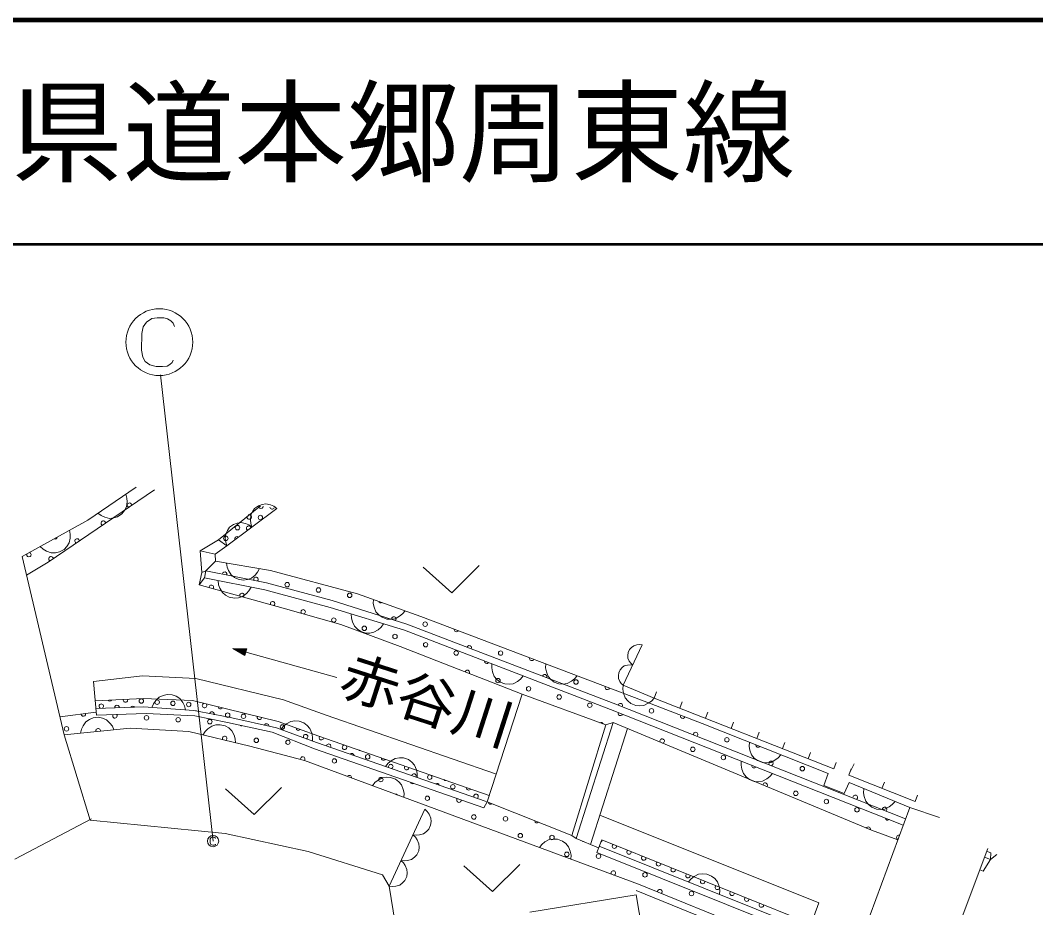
# Model space of a CAD drawing. Units: millimetres, scale not verified. Extents: x 40000 to 680000, y 20000 to 380000.
# Drawn here: x 227162 to 272480, y 340378 to 380000 of the extents above; entities that cross this region are included whole.
import ezdxf
from ezdxf.enums import TextEntityAlignment as Align

# ---------------------------------------------------------------- set-up
doc = ezdxf.new("R2010")
doc.units = ezdxf.units.MM
doc.header["$LTSCALE"] = 1000
doc.linetypes.add('USER5', pattern=[1, 0.5, -0.5])
for name, color, linetype, lineweight in [('M-TTL', 2, 'Continuous', 140), ('M-TTL-LINE', 7, 'Continuous', 50), ('S-BGD', 1, 'Continuous', 13)]:
    doc.layers.add(name, color=color, linetype=linetype, lineweight=lineweight)
doc.layers.add('M-TTL-TXT', color=7, linetype='Continuous')
doc.styles.add('ＭＳ ゴシック', font='')
doc.styles.get('ＭＳ ゴシック').set_extended_font_data('MS Gothic')

msp = doc.modelspace()

# ---------------------------------------------------------------- linework, layer by layer
at = {"layer": 'M-TTL'}
msp.add_line((680000, 380000), (40000, 380000), dxfattribs=at)
at = {"layer": 'M-TTL-LINE'}
msp.add_line((40000, 370000), (680000, 370000), dxfattribs=at)
at = {"layer": 'S-BGD'}
for p, q in [((233040, 366679), (232797, 366519)), ((233273, 366720), (233040, 366679)), ((233566, 366715), (233273, 366720)), ((233737, 366667), (233566, 366715)), ((233878, 366582), (233737, 366667)), ((232651, 366311), (232585, 366012)), ((232797, 366519), (232651, 366311)), ((233981, 366475), (233878, 366582)), ((234039, 366331), (233981, 366475)), ((232585, 366012), (232572, 365278)), ((232572, 365278), (232626, 364962)), ((232626, 364962), (232736, 364772)), ((233942, 364720), (233989, 364824)), ((232736, 364772), (232950, 364611)), ((232950, 364611), (233219, 364546)), ((233219, 364546), (233504, 364541)), ((233504, 364541), (233722, 364559)), ((233722, 364559), (233836, 364625)), ((233836, 364625), (233942, 364720)), ((235767, 343352), (233426, 364175)), ((233148, 359034), (228411, 355808)), ((230170, 357683), (232329, 359157)), ((231869, 358843), (231917, 358667)), ((231925, 358495), (231900, 358279)), ((231917, 358667), (231925, 358495)), ((231815, 358111), (231699, 357969)), ((231900, 358279), (231815, 358111)), ((236381, 356542), (238615, 358209)), ((236873, 357499), (237876, 358321)), ((237520, 358057), (237447, 357898)), ((237620, 358197), (237520, 358057)), ((237793, 358326), (237620, 358197)), ((237956, 358382), (237793, 358326)), ((238128, 358407), (237956, 358382)), ((238329, 358365), (238128, 358407)), ((238477, 358306), (238329, 358365)), ((238615, 358209), (238477, 358306)), ((227244, 356054), (230170, 357683)), ((230774, 357886), (230630, 357997)), ((230931, 357816), (230774, 357886)), ((231145, 357763), (230931, 357816)), ((231332, 357781), (231145, 357763)), ((231507, 357837), (231332, 357781)), ((231699, 357969), (231507, 357837)), ((237012, 357573), (236839, 357549)), ((237212, 357532), (237012, 357573)), ((237447, 357898), (237430, 357694)), ((237430, 357694), (237447, 357537)), ((229363, 357233), (229394, 357053)), ((236015, 356806), (236873, 357499)), ((236403, 357224), (236330, 357065)), ((236503, 357363), (236403, 357224)), ((236676, 357493), (236503, 357363)), ((236839, 357549), (236676, 357493)), ((237360, 357473), (237212, 357532)), ((237498, 357376), (237360, 357473)), ((237447, 357537), (237498, 357376)), ((229342, 356668), (229242, 356509)), ((229387, 356882), (229342, 356668)), ((229394, 357053), (229387, 356882)), ((235190, 356317), (236015, 356806)), ((236381, 356542), (236015, 356806)), ((236330, 357065), (236313, 356861)), ((236313, 356861), (236330, 356704)), ((236330, 356704), (236381, 356542)), ((228185, 356380), (228052, 356503)), ((228335, 356296), (228185, 356380)), ((228543, 356223), (228335, 356296)), ((228731, 356225), (228543, 356223)), ((228910, 356264), (228731, 356225)), ((229114, 356378), (228910, 356264)), ((229242, 356509), (229114, 356378)), ((235190, 356317), (235861, 356163)), ((235260, 355343), (235190, 356317)), ((235861, 356163), (236381, 356542)), ((229126, 348091), (227244, 356054)), ((228411, 355808), (227440, 355226)), ((235878, 355850), (235445, 355424)), ((235878, 355850), (235861, 356163)), ((238329, 355434), (235878, 355850)), ((236391, 355588), (236364, 355768)), ((235140, 354796), (235260, 355343)), ((235445, 355424), (235260, 355343)), ((235445, 355424), (235381, 355101)), ((238144, 354888), (235445, 355424)), ((236455, 355429), (236391, 355588)), ((236572, 355242), (236455, 355429)), ((237755, 355356), (237642, 355227)), ((237843, 355516), (237755, 355356)), ((242215, 354399), (238329, 355434)), ((245149, 355590), (246428, 354440)), ((246428, 354440), (247648, 355651)), ((235381, 355101), (235140, 354796)), ((238069, 354566), (235381, 355101)), ((236011, 354799), (235989, 354980)), ((236719, 355125), (236572, 355242)), ((236884, 355044), (236719, 355125)), ((237113, 355005), (236884, 355044)), ((237296, 355027), (237113, 355005)), ((237474, 355088), (237296, 355027)), ((237642, 355227), (237474, 355088)), ((241086, 354097), (238144, 354888)), ((235140, 354796), (238899, 353750)), ((236070, 354638), (236011, 354799)), ((236182, 354448), (236070, 354638)), ((236326, 354328), (236182, 354448)), ((237251, 354404), (237079, 354270)), ((237368, 354530), (237251, 354404)), ((237460, 354687), (237368, 354530)), ((240994, 353780), (238069, 354566)), ((245041, 353387), (242215, 354399)), ((236489, 354242), (236326, 354328)), ((236717, 354196), (236489, 354242)), ((236900, 354213), (236717, 354196)), ((237079, 354270), (236900, 354213)), ((244419, 353043), (241086, 354097)), ((242917, 353965), (242922, 354146)), ((242952, 353797), (242917, 353965)), ((238899, 353750), (241474, 353024)), ((244311, 352763), (240994, 353780)), ((241939, 353310), (241936, 353491)), ((243034, 353592), (242952, 353797)), ((243159, 353452), (243034, 353592)), ((244220, 353498), (244086, 353391)), ((244334, 353640), (244220, 353498)), ((241982, 353144), (241939, 353310)), ((242073, 352943), (241982, 353144)), ((243308, 353343), (243159, 353452)), ((243370, 353052), (243262, 352904)), ((243526, 353264), (243308, 353343)), ((243710, 353254), (243526, 353264)), ((243896, 353283), (243710, 353254)), ((244086, 353391), (243896, 353283)), ((253619, 349506), (244419, 353043)), ((245041, 353387), (255324, 349485)), ((241474, 353024), (244123, 352040)), ((242205, 352809), (242073, 352943)), ((242358, 352707), (242205, 352809)), ((242580, 352639), (242358, 352707)), ((242764, 352637), (242580, 352639)), ((242948, 352675), (242764, 352637)), ((243133, 352791), (242948, 352675)), ((243262, 352904), (243133, 352791)), ((253510, 349227), (244311, 352763)), ((254793, 352127), (254680, 352113)), ((254913, 352112), (254793, 352127)), ((241283, 350656), (236651, 351947)), ((236651, 351947), (237188, 351641)), ((237269, 351930), (236651, 351947)), ((236710, 351930), (237248, 351913)), ((237180, 351667), (236711, 351930)), ((236769, 351914), (237221, 351897)), ((237164, 351695), (236769, 351914)), ((236827, 351898), (237193, 351881)), ((237149, 351722), (236827, 351898)), ((236886, 351881), (237165, 351866)), ((237133, 351750), (236886, 351881)), ((236944, 351865), (237138, 351850)), ((237117, 351778), (236944, 351865)), ((237106, 351820), (237003, 351849)), ((237003, 351849), (237110, 351834)), ((237102, 351806), (237003, 351849)), ((237110, 351834), (237102, 351806)), ((237138, 351850), (237117, 351778)), ((237165, 351866), (237133, 351750)), ((237193, 351881), (237149, 351722)), ((237221, 351897), (237164, 351695)), ((237248, 351913), (237180, 351667)), ((237188, 351641), (237269, 351930)), ((249563, 349917), (244123, 352040)), ((254913, 352112), (254073, 350308)), ((254292, 351768), (254276, 351646)), ((254357, 351907), (254292, 351768)), ((254440, 351998), (254357, 351907)), ((254540, 352072), (254440, 351998)), ((254680, 352113), (254540, 352072)), ((248201, 351083), (248211, 351264)), ((250608, 351083), (250617, 351264)), ((254374, 351225), (254260, 351211)), ((254276, 351646), (254284, 351521)), ((254284, 351521), (254342, 351387)), ((254342, 351387), (254406, 351295)), ((254493, 351210), (254374, 351225)), ((254406, 351295), (254493, 351210)), ((248233, 350914), (248201, 351083)), ((248310, 350707), (248233, 350914)), ((250640, 350914), (250608, 351083)), ((250718, 350708), (250640, 350914)), ((253872, 350866), (253856, 350744)), ((253937, 351005), (253872, 350866)), ((254020, 351096), (253937, 351005)), ((254120, 351170), (254020, 351096)), ((254260, 351211), (254120, 351170)), ((230431, 350473), (232610, 350724)), ((230431, 350473), (230563, 348976)), ((232610, 350724), (234997, 350618)), ((234997, 350618), (238903, 349656)), ((248432, 350564), (248310, 350707)), ((248577, 350452), (248432, 350564)), ((248794, 350369), (248577, 350452)), ((248978, 350354), (248794, 350369)), ((249164, 350379), (248978, 350354)), ((249356, 350482), (249164, 350379)), ((249493, 350586), (249356, 350482)), ((249611, 350726), (249493, 350586)), ((250840, 350565), (250718, 350708)), ((250986, 350453), (250840, 350565)), ((251203, 350371), (250986, 350453)), ((251387, 350357), (251203, 350371)), ((251573, 350382), (251387, 350357)), ((251765, 350486), (251573, 350382)), ((251901, 350591), (251765, 350486)), ((252018, 350731), (251901, 350591)), ((253856, 350744), (253864, 350619)), ((253864, 350619), (253922, 350485)), ((253922, 350485), (253986, 350393)), ((253986, 350393), (254073, 350308)), ((254073, 350308), (254059, 350129)), ((254073, 350308), (255447, 349741)), ((233362, 349782), (233533, 349860)), ((233533, 349860), (233713, 349900)), ((233713, 349900), (233945, 349883)), ((233945, 349883), (234117, 349818)), ((249563, 349917), (247999, 345106)), ((253295, 348542), (249563, 349917)), ((254059, 350129), (254087, 349961)), ((254087, 349961), (254158, 349755)), ((255447, 349741), (255557, 350020)), ((230523, 349613), (232645, 349721)), ((232645, 349721), (234854, 349624)), ((233036, 349320), (233108, 349488)), ((233108, 349488), (233208, 349627)), ((233208, 349627), (233362, 349782)), ((234117, 349818), (234275, 349717)), ((234275, 349717), (234409, 349542)), ((234409, 349542), (234488, 349389)), ((234854, 349624), (238664, 348685)), ((238903, 349656), (240815, 348976)), ((253619, 349506), (266673, 344343)), ((254158, 349755), (254275, 349610)), ((254275, 349610), (254415, 349492)), ((254415, 349492), (254628, 349404)), ((254628, 349404), (254811, 349389)), ((254811, 349389), (254996, 349409)), ((254996, 349409), (255192, 349504)), ((255192, 349504), (255327, 349606)), ((255324, 349485), (257594, 348608)), ((255327, 349606), (255447, 349741)), ((263466, 346575), (255447, 349741)), ((256592, 349289), (256703, 349568)), ((228943, 348903), (230526, 349105)), ((232657, 349347), (230553, 349276)), ((230563, 348976), (232779, 349051)), ((232657, 349347), (234911, 349186)), ((232779, 349051), (234946, 348946)), ((234488, 349389), (234532, 349213)), ((234911, 349186), (236462, 348879)), ((240815, 348976), (248375, 346351)), ((253510, 349227), (266569, 344062)), ((257738, 348836), (257848, 349115)), ((229894, 348344), (229968, 348499)), ((229968, 348499), (230093, 348678)), ((230093, 348678), (230248, 348785)), ((230248, 348785), (230417, 348855)), ((230417, 348855), (230649, 348879)), ((230649, 348879), (230829, 348845)), ((230829, 348845), (231003, 348773)), ((231003, 348773), (231165, 348624)), ((231165, 348624), (231270, 348488)), ((234946, 348946), (236413, 348651)), ((235711, 348489), (235893, 348538)), ((235893, 348538), (236077, 348548)), ((236077, 348548), (236303, 348494)), ((236413, 348651), (238410, 348214)), ((238600, 348406), (236462, 348879)), ((238664, 348685), (240487, 348031)), ((238907, 348477), (239042, 348584)), ((239042, 348584), (239232, 348689)), ((239232, 348689), (239418, 348717)), ((239418, 348717), (239602, 348705)), ((239602, 348705), (239820, 348625)), ((239820, 348625), (239967, 348515)), ((239967, 348515), (240091, 348373)), ((251773, 343604), (253295, 348542)), ((251964, 343468), (253616, 348646)), ((253616, 348646), (253295, 348542)), ((265145, 343833), (253616, 348646)), ((257594, 348608), (263219, 346363)), ((258884, 348384), (258994, 348663)), ((229126, 348091), (232069, 348397)), ((230286, 344293), (229126, 348091)), ((229852, 348167), (229894, 348344)), ((231270, 348488), (231344, 348322)), ((232069, 348397), (234677, 348240)), ((234677, 348240), (237410, 347584)), ((235314, 348087), (235413, 348241)), ((235413, 348241), (235534, 348362)), ((235534, 348362), (235711, 348489)), ((236303, 348494), (236462, 348402)), ((236462, 348402), (236601, 348276)), ((236601, 348276), (236705, 348081)), ((236705, 348081), (236758, 347918)), ((238410, 348214), (240290, 347465)), ((240389, 347748), (238600, 348406)), ((238791, 348336), (238907, 348477)), ((240091, 348373), (240171, 348168)), ((240171, 348168), (240205, 347999)), ((252613, 343199), (254265, 348375)), ((260029, 347932), (260139, 348211)), ((236758, 347918), (236773, 347737)), ((240205, 347999), (240198, 347818)), ((240389, 347748), (247949, 345123)), ((240487, 348031), (248091, 345391)), ((259698, 347582), (259710, 347763)), ((261175, 347479), (261285, 347758)), ((237410, 347584), (239852, 346945)), ((240290, 347465), (247850, 344840)), ((259727, 347413), (259698, 347582)), ((259802, 347206), (259727, 347413)), ((259922, 347061), (259802, 347206)), ((261103, 347207), (260983, 347069)), ((262320, 347027), (262431, 347306)), ((239852, 346945), (254757, 341426)), ((243460, 346682), (243574, 346825)), ((243574, 346825), (243707, 346933)), ((243707, 346933), (243895, 347043)), ((243895, 347043), (244081, 347074)), ((244081, 347074), (244264, 347065)), ((244264, 347065), (244484, 346989)), ((244484, 346989), (244633, 346882)), ((244633, 346882), (244760, 346742)), ((244760, 346742), (244844, 346539)), ((259331, 346739), (259342, 346920)), ((259361, 346570), (259331, 346739)), ((260066, 346947), (259922, 347061)), ((260282, 346861), (260066, 346947)), ((260465, 346844), (260282, 346861)), ((260652, 346866), (260465, 346844)), ((260845, 346967), (260652, 346866)), ((260983, 347069), (260845, 346967)), ((263466, 346575), (263576, 346854)), ((244844, 346539), (244881, 346371)), ((244881, 346371), (244877, 346190)), ((259436, 346363), (259361, 346570)), ((259557, 346218), (259436, 346363)), ((260618, 346230), (260480, 346127)), ((260737, 346368), (260618, 346230)), ((263219, 346363), (263025, 345827)), ((264134, 346295), (264245, 346574)), ((267099, 345118), (264134, 346295)), ((242875, 345826), (242991, 345967)), ((242991, 345967), (243127, 346073)), ((243127, 346073), (243317, 346178)), ((243317, 346178), (243503, 346205)), ((243503, 346205), (243687, 346193)), ((243687, 346193), (243905, 346112)), ((243905, 346112), (244052, 346002)), ((244052, 346002), (244176, 345860)), ((244176, 345860), (244255, 345655)), ((259701, 346105), (259557, 346218)), ((259917, 346019), (259701, 346105)), ((260100, 346003), (259917, 346019)), ((260287, 346026), (260100, 346003)), ((260480, 346127), (260287, 346026)), ((263025, 345827), (263929, 345476)), ((263929, 345476), (264161, 345963)), ((264161, 345963), (266858, 344846)), ((265616, 345707), (265727, 345986)), ((236323, 345689), (237601, 344539)), ((237601, 344539), (238822, 345751)), ((244255, 345655), (244289, 345486)), ((244289, 345486), (244282, 345305)), ((264802, 345510), (264816, 345691)), ((264830, 345341), (264802, 345510)), ((264902, 345132), (264830, 345341)), ((267099, 345118), (267209, 345397)), ((248000, 345110), (247850, 344840)), ((248000, 345110), (251773, 343604)), ((265020, 344986), (264902, 345132)), ((265163, 344870), (265020, 344986)), ((265377, 344781), (265163, 344870)), ((265942, 344880), (265747, 344782)), ((266081, 344981), (265942, 344880)), ((266202, 345118), (266081, 344981)), ((243621, 341338), (245218, 344775)), ((245328, 344668), (245218, 344775)), ((245409, 344550), (245328, 344668)), ((245484, 344380), (245409, 344550)), ((262795, 340601), (253033, 344514)), ((266858, 344846), (264187, 337597)), ((265560, 344762), (265377, 344781)), ((265747, 344782), (265560, 344762)), ((268193, 344412), (266858, 344846)), ((226920, 342548), (230335, 344351)), ((236304, 343695), (230286, 344293)), ((245392, 343890), (245474, 344067)), ((245474, 344067), (245494, 344222)), ((245494, 344222), (245484, 344380)), ((235706, 343524), (235666, 343496)), ((235744, 343533), (235706, 343524)), ((235793, 343534), (235744, 343533)), ((235822, 343527), (235793, 343534)), ((235846, 343514), (235822, 343527)), ((235864, 343497), (235846, 343514)), ((236304, 343695), (240017, 342889)), ((244796, 343522), (244686, 343629)), ((244686, 343629), (244837, 343611)), ((244877, 343404), (244796, 343522)), ((244837, 343611), (244981, 343628)), ((244981, 343628), (245159, 343681)), ((245159, 343681), (245286, 343775)), ((245286, 343775), (245392, 343890)), ((251773, 343604), (251964, 343468)), ((265145, 343833), (266325, 343401)), ((235643, 343460), (235635, 343410)), ((235635, 343410), (235638, 343288)), ((235638, 343288), (235649, 343235)), ((235666, 343496), (235643, 343460)), ((235649, 343235), (235668, 343205)), ((235668, 343205), (235705, 343179)), ((235705, 343179), (235751, 343170)), ((235751, 343170), (235798, 343172)), ((235798, 343172), (235834, 343176)), ((235834, 343176), (235853, 343188)), ((235853, 343188), (235870, 343205)), ((235874, 343474), (235864, 343497)), ((235870, 343205), (235877, 343222)), ((244951, 343234), (244877, 343404)), ((244942, 342922), (244962, 343076)), ((244962, 343076), (244951, 343234)), ((250328, 343066), (250444, 343207)), ((250444, 343207), (250579, 343313)), ((250579, 343313), (250770, 343418)), ((250770, 343418), (250956, 343445)), ((250956, 343445), (251139, 343433)), ((251139, 343433), (251357, 343353)), ((251357, 343353), (251504, 343242)), ((251504, 343242), (251628, 343101)), ((251628, 343101), (251708, 342895)), ((251964, 343468), (252972, 343050)), ((252889, 342848), (253119, 343402)), ((253004, 343125), (262348, 339379)), ((253119, 343402), (262451, 339661)), ((243323, 341847), (240017, 342889)), ((244627, 342535), (244754, 342629)), ((244754, 342629), (244860, 342744)), ((244860, 342744), (244942, 342922)), ((251708, 342895), (251741, 342727)), ((251741, 342727), (251734, 342545)), ((252889, 342848), (262246, 339097)), ((267757, 336124), (270339, 343025)), ((270469, 342524), (270192, 342633)), ((270484, 342824), (270292, 342900)), ((270469, 342524), (270484, 342824)), ((270469, 342524), (270750, 342760)), ((244264, 342376), (244153, 342483)), ((244153, 342483), (244305, 342465)), ((244345, 342259), (244264, 342376)), ((244305, 342465), (244449, 342482)), ((244419, 342088), (244345, 342259)), ((244449, 342482), (244627, 342535)), ((246957, 342251), (248236, 341101)), ((248236, 341101), (249456, 342313)), ((270143, 342005), (270469, 342524)), ((243621, 341338), (243323, 341847)), ((244327, 341598), (244410, 341776)), ((244410, 341776), (244429, 341930)), ((244429, 341930), (244419, 342088)), ((257100, 341669), (257238, 341771)), ((257238, 341771), (257431, 341871)), ((257431, 341871), (257618, 341894)), ((257618, 341894), (257801, 341877)), ((257801, 341877), (258017, 341790)), ((258017, 341790), (258161, 341676)), ((270143, 342005), (269980, 342065)), ((243621, 341338), (243773, 341319)), ((243893, 339685), (243621, 341338)), ((243773, 341319), (243917, 341336)), ((243917, 341336), (244095, 341389)), ((244095, 341389), (244222, 341483)), ((244222, 341483), (244327, 341598)), ((264187, 337597), (254757, 341426)), ((256980, 341531), (257100, 341669)), ((258161, 341676), (258281, 341531)), ((258281, 341531), (258355, 341323)), ((258355, 341323), (258384, 341154)), ((249897, 340172), (254654, 340950)), ((254644, 341148), (263910, 337386)), ((254654, 340950), (255112, 338150)), ((258384, 341154), (258372, 340973)), ((262795, 340601), (262225, 339041))]:
    msp.add_line(p, q, dxfattribs=at)
at = {"layer": 'S-BGD', "linetype": 'USER5'}
msp.add_line((264382, 346799), (264134, 346295), dxfattribs=at)
at = {"layer": 'S-BGD'}
for centre, radius in [((233366, 365631), 1492), ((237878, 357798), 99.5), ((236856, 357345), 99.5), ((236333, 356869), 99.5), ((239075, 354799), 99.5), ((240470, 354562), 99.5), ((241864, 354325), 99.5), ((241153, 353220), 99.5), ((245231, 353035), 99.5), ((242519, 352853), 99.5), ((243885, 352486), 99.5), ((245251, 352119), 99.5), ((246617, 351752), 99.5), ((248598, 351746), 99.5), ((248482, 350519), 99.5), ((251965, 350456), 99.5), ((249848, 350152), 99.5), ((251213, 349785), 99.5), ((232564, 349604), 99.5), ((233269, 349554), 99.5), ((233974, 349504), 99.5), ((234680, 349453), 99.5), ((252579, 349418), 99.5), ((232796, 348854), 99.5), ((236418, 348975), 99.5), ((237123, 348925), 99.5), ((255332, 349166), 99.5), ((234208, 348769), 99.5), ((235620, 348684), 99.5), ((238861, 348447), 99.5), ((229225, 348362), 99.5), ((237695, 347850), 99.5), ((239106, 347765), 99.5), ((258699, 347876), 99.5), ((242665, 347112), 99.5), ((257176, 347451), 99.5), ((258542, 347084), 99.5), ((241181, 346931), 99.5), ((262066, 346587), 99.5), ((245436, 346206), 99.5), ((243256, 346098), 99.5), ((246469, 345778), 99.5), ((245331, 345264), 99.5), ((261773, 345484), 99.5), ((263139, 345118), 99.5), ((247406, 344430), 99.5), ((248817, 344345), 99.5), ((264504, 344751), 99.5), ((235767, 343352), 249), ((249481, 343597), 99.5), ((250892, 343511), 99.5), ((251555, 342763), 99.5), ((252967, 342678), 99.5), ((255042, 341844), 99.5), ((257117, 341010), 99.5)]:
    msp.add_circle(centre, radius, dxfattribs=at)
for centre, start, end in [((232033, 358350), 355.4728, 253.03), ((237902, 358297), 178.7003, 2.5774), ((238401, 358274), 190.2624, 332.5803), ((230865, 357552), 357.082, 251.4208), ((237379, 357821), 145.7372, 114.0059), ((237355, 357322), 11.6186, 241.8498), ((228715, 356939), 245.06, 353.1585), ((229697, 356754), 358.6576, 249.8451), ((236833, 356846), 52.2369, 201.2315), ((227547, 356141), 163.9685, 74.25), ((228530, 355956), 0.2029, 248.2999), ((236287, 355274), 339.2253, 178.2806), ((237681, 355037), 314.5923, 202.9137), ((235690, 354687), 319.1297, 189.7839), ((237056, 354320), 310.8384, 198.0752), ((238422, 353953), 301.6496, 207.264), ((243258, 354088), 196.5173, 304.0524), ((239788, 353587), 287.2424, 221.2493), ((243837, 353273), 316.4832, 188.3995), ((246625, 352798), 167.0481, 331.2691), ((247203, 351983), 333.3557, 164.596), ((247982, 351385), 177.4398, 320.5104), ((249992, 351509), 162.7109, 335.6064), ((247116, 350886), 331.4468, 165.918), ((250570, 350693), 331.0318, 166.92), ((253359, 350219), 158.394, 339.9232), ((230775, 349377), 291.2394, 252.6508), ((231153, 349705), 219.5204, 326.3151), ((231481, 349327), 350.4872, 193.403), ((231858, 349654), 167.3256, 18.5099), ((235385, 349403), 105.2802, 47.0399), ((253937, 349403), 327.1864, 170.0826), ((229973, 349025), 182.0162, 12.5175), ((231385, 348940), 141.8793, 41.9988), ((232186, 349277), 35.0749, 148.8153), ((235007, 349076), 50.749, 105.3723), ((235713, 349025), 343.2423, 172.879), ((236090, 349353), 185.542, 326.7781), ((253945, 349051), 156.5926, 340.2463), ((256726, 348929), 154.0727, 344.2445), ((237031, 348599), 234.5509, 281.6189), ((237829, 348875), 157.1689, 355.1511), ((238156, 348497), 349.8974, 166.2238), ((253079, 348552), 20.854, 118.6804), ((230636, 348276), 349.6092, 202.2819), ((239567, 348396), 179.7, 320.8637), ((239894, 348019), 283.0654, 216.5264), ((257304, 348113), 311.5916, 185.6774), ((236283, 347935), 294.334, 218.6846), ((240600, 347968), 147.7118, 353.9906), ((240927, 347591), 324.5582, 177.1444), ((241632, 347540), 98.489, 43.2134), ((255810, 347818), 282.1593, 212.5225), ((260093, 347639), 173.8463, 322.6291), ((241960, 347163), 3.0634, 138.6391), ((242338, 347490), 235.0892, 266.6132), ((239769, 347017), 316.4189, 194.2532), ((243371, 347062), 178.5385, 323.1639), ((243698, 346684), 286.5926, 215.1099), ((244403, 346634), 140.0728, 1.6296), ((259908, 346718), 169.8329, 327.006), ((260671, 346824), 293.3317, 203.9373), ((241844, 346183), 353.0972, 146.264), ((244731, 346256), 332.0461, 169.6564), ((244668, 346012), 200.9558, 300.7467), ((245764, 345828), 11.2168, 130.4858), ((246142, 346156), 217.4634, 284.2389), ((260407, 345851), 315.2236, 179.4582), ((243919, 345349), 37.6759, 101.6853), ((247175, 345728), 171.0107, 330.6917), ((247502, 345350), 297.6797, 204.0228), ((264432, 345309), 315.3739, 179.7524), ((246742, 345179), 135.3439, 6.3587), ((248154, 345094), 183.2981, 313.1749), ((265738, 344768), 316.1133, 179.013), ((250229, 344260), 180.1968, 316.2762), ((265004, 343884), 341.2376, 153.4442), ((265870, 344384), 183.7382, 313.1008), ((266370, 343517), 70.6425, 248.8976), ((252304, 343426), 224.8564, 270.1116), ((253020, 343388), 306.1909, 8.4365), ((253677, 343124), 127.8814, 8.4337), ((254333, 342861), 127.8843, 8.4308), ((254989, 342598), 127.8872, 8.4279), ((255646, 342335), 127.89, 8.4251), ((256302, 342072), 127.8929, 8.4222), ((253630, 341929), 285.4443, 213.9169), ((256958, 341809), 127.8958, 8.4193), ((257615, 341546), 127.8986, 8.4164), ((258271, 341283), 127.9015, 8.4136), ((255705, 341096), 307.2984, 188.4991), ((258927, 341020), 127.9044, 8.4107), ((259584, 340757), 127.9072, 8.4078), ((260240, 340494), 127.9101, 8.405)]:
    msp.add_arc(centre, 99.5, start, end, dxfattribs=at)

# ---------------------------------------------------------------- texts
at = {"layer": 'M-TTL-TXT', "style": 'ＭＳ ゴシック'}
msp.add_text('一般県道本郷周東線', height=3666, dxfattribs=at).set_placement((216734, 375000), align=Align.MIDDLE_LEFT)
at = {"layer": 'S-BGD', "style": 'ＭＳ ゴシック', "width": 1.05}
msp.add_text('赤谷川', height=1833, rotation=342.2, dxfattribs=at).set_placement((241124, 349451), align=Align.BOTTOM_LEFT)

doc.saveas('drawing.dxf')
